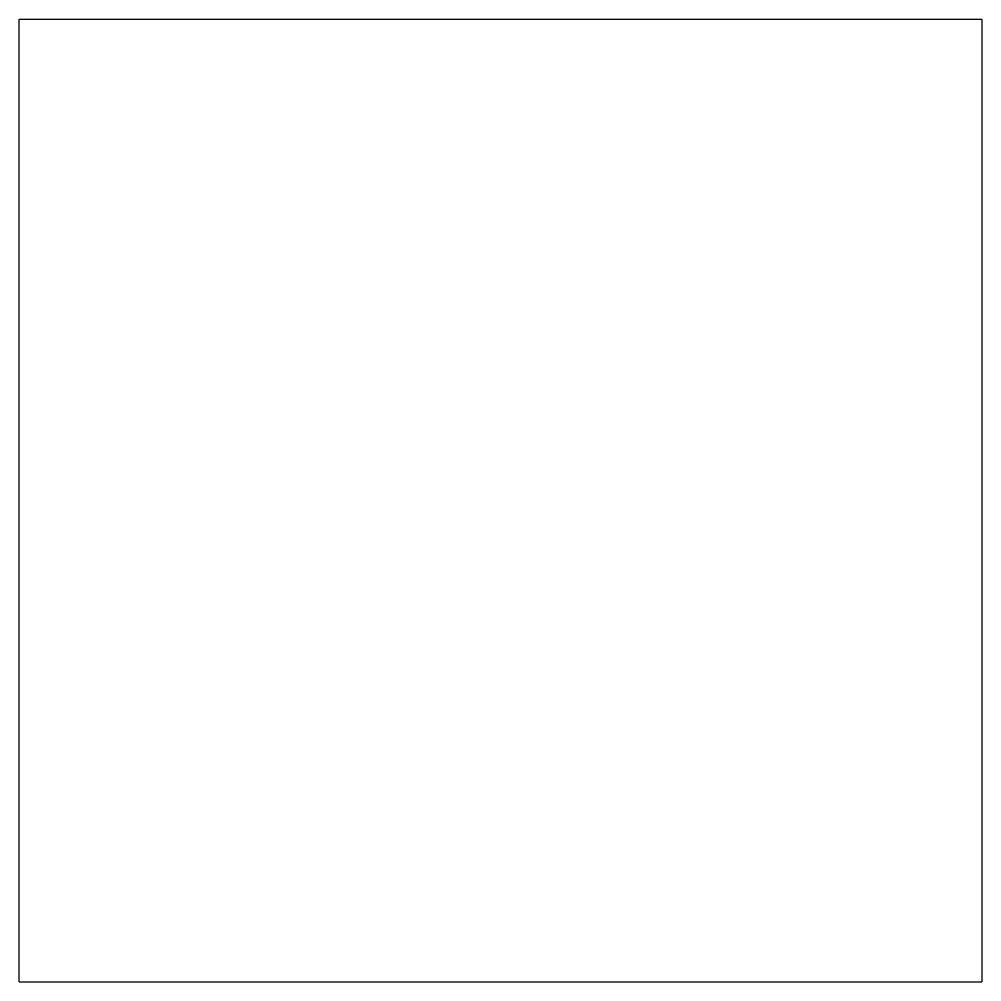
# Model space of a CAD drawing. Extents: x -80 to 120, y -83 to 117.
import ezdxf

# ---------------------------------------------------------------- set-up
doc = ezdxf.new("R2010")
doc.units = 0
doc.header["$MEASUREMENT"] = 0
doc.layers.add('MODELSKETCH_VISIBLE', color=7, linetype='CONTINUOUS')

msp = doc.modelspace()

# ---------------------------------------------------------------- linework, layer by layer
at = {"layer": 'MODELSKETCH_VISIBLE'}
for p, q in [((-80.4, -83.2), (-80.4, 116.8)), ((-80.4, 116.8), (119.6, 116.8)), ((119.6, 116.8), (119.6, -83.2)), ((-80.4, -83.2), (119.6, -83.2))]:
    msp.add_line(p, q, dxfattribs=at)

doc.saveas('drawing.dxf')
